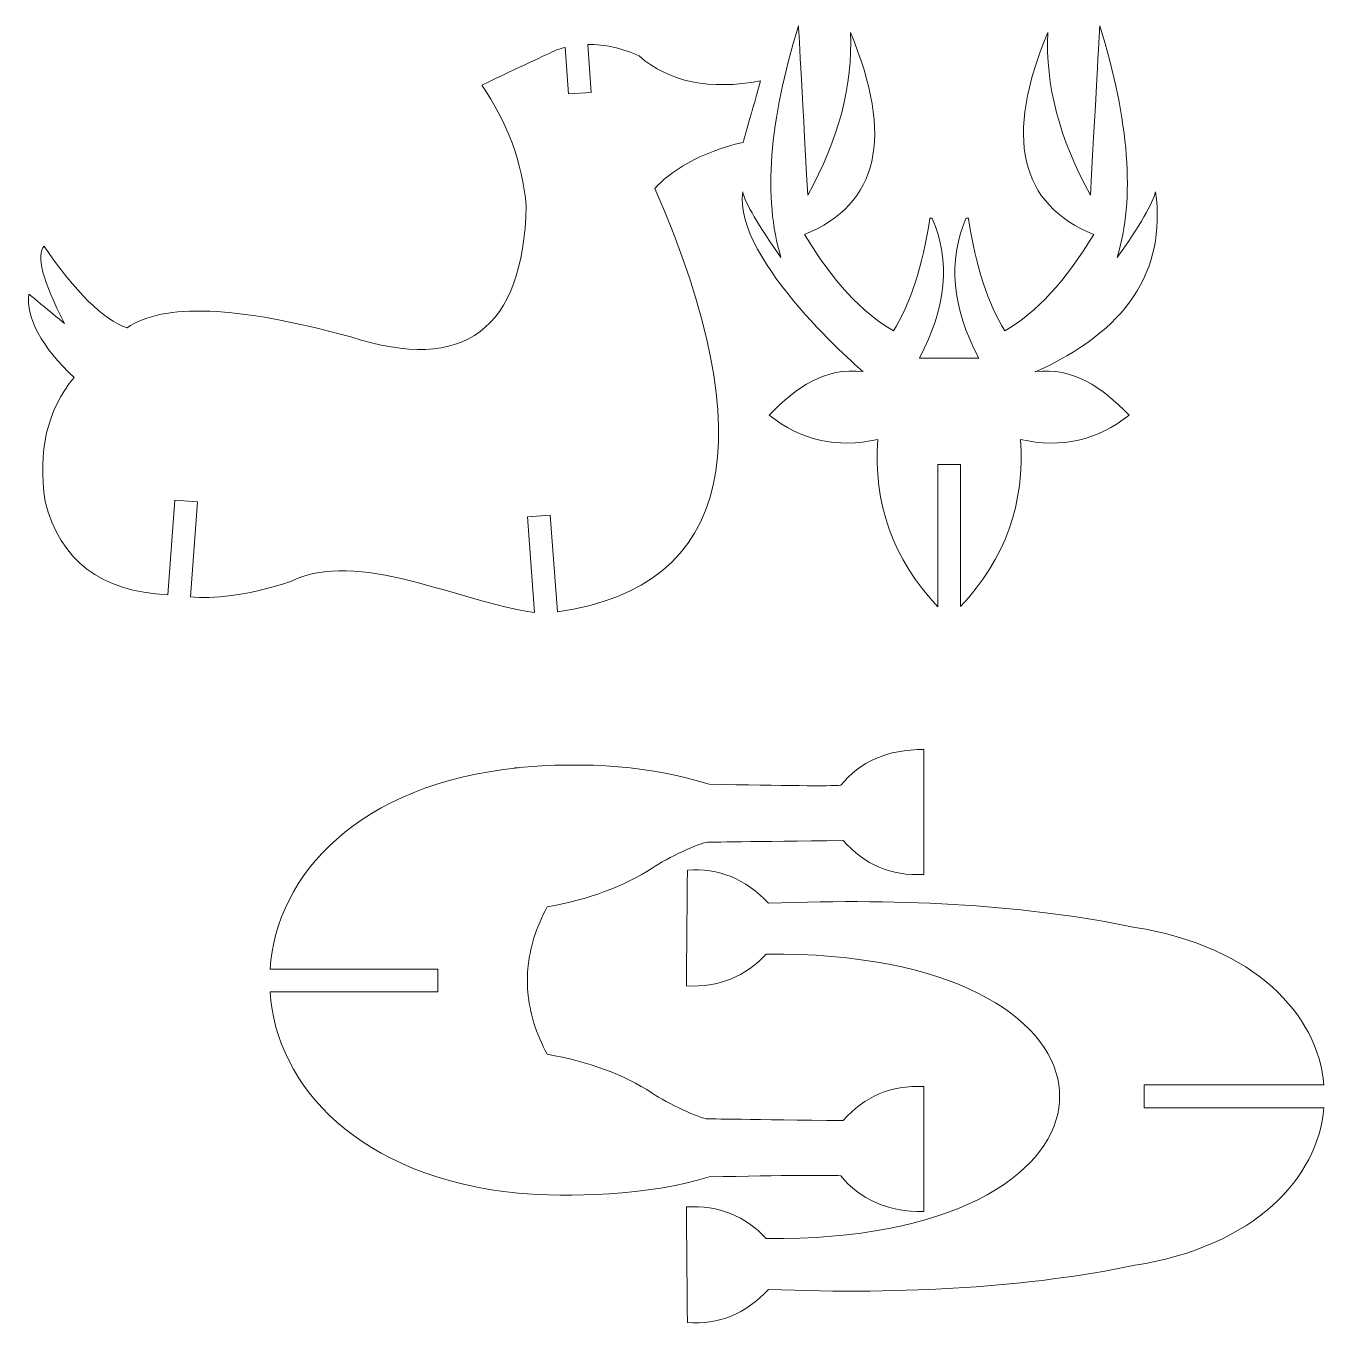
# Model space of a CAD drawing. Header units: centimetres. Extents: x 18 to 35.1, y -22.9 to -5.8.
import ezdxf

# ---------------------------------------------------------------- set-up
doc = ezdxf.new("R2010")
doc.units = ezdxf.units.CM
doc.header["$MEASUREMENT"] = 0
doc.layers.add('layer 1', color=7, linetype='Continuous')

msp = doc.modelspace()

# ---------------------------------------------------------------- linework, layer by layer
at = {"layer": 'layer 1', "color": 254, "lineweight": 9}
msp.add_open_spline([(29.782, -10.20908), (30.13657, -9.54012), (30.19256, -8.92848), (29.94997, -8.37418), (29.94997, -8.37418), (29.94563, -8.36428), (29.9192, -8.3635), (29.91755, -8.37418), (29.91755, -8.37418), (29.81976, -9.00589), (29.66009, -9.49814), (29.4385, -9.85095), (29.4385, -9.85095), (29.02397, -9.61331), (28.63376, -9.19069), (28.26787, -8.5831), (28.26787, -8.5831), (29.24657, -8.1866), (29.44827, -7.30054), (28.87298, -5.92492), (28.87298, -5.92492), (28.90662, -6.61256), (28.71933, -7.32573), (28.31109, -8.06444), (28.31109, -8.06444), (28.22944, -6.58046), (28.18862, -5.83848), (28.18862, -5.83848), (28.18862, -5.83848), (27.79946, -7.09097), (27.72262, -8.1067), (27.9581, -8.88567), (27.9581, -8.88567), (27.65788, -8.45992), (27.48979, -8.17177), (27.45384, -8.02122), (27.45384, -8.02122), (27.32864, -8.93146), (29.03982, -10.38777), (29.03862, -10.38764), (29.03862, -10.38764), (28.52748, -10.33163), (28.1709, -10.58737), (27.80318, -10.96035), (27.80318, -10.96035), (28.21636, -11.29302), (28.693, -11.39987), (29.23313, -11.28092), (29.23313, -11.28092), (29.1706, -12.12047), (29.43409, -12.8549), (30.02359, -13.48422), (30.02359, -13.48422), (30.02359, -13.48422), (30.02359, -11.61119), (30.02359, -11.61119), (30.02359, -11.61119), (30.02359, -11.61119), (30.32359, -11.61119), (30.32359, -11.61119), (30.32359, -11.61119), (30.32359, -11.61119), (30.32359, -13.48084), (30.32359, -13.48084), (30.32359, -13.48084), (30.91087, -12.85228), (31.1733, -12.11897), (31.11088, -11.28092), (31.11088, -11.28092), (31.65101, -11.39987), (32.12766, -11.29302), (32.54084, -10.96035), (32.54084, -10.96035), (32.17312, -10.58737), (31.81654, -10.33163), (31.30539, -10.38764), (31.30539, -10.38764), (31.3042, -10.38777), (31.30427, -10.39175), (31.30537, -10.39126), (31.30537, -10.39126), (32.50571, -9.85674), (33.03397, -9.06672), (32.89018, -8.02122), (32.89018, -8.02122), (32.85422, -8.17177), (32.68614, -8.45992), (32.38592, -8.88567), (32.38592, -8.88567), (32.62139, -8.1067), (32.54455, -7.09097), (32.15539, -5.83848), (32.15539, -5.83848), (32.15539, -5.83848), (32.11457, -6.58046), (32.03293, -8.06444), (32.03293, -8.06444), (31.62469, -7.32573), (31.43739, -6.61256), (31.47103, -5.92492), (31.47103, -5.92492), (30.89574, -7.30054), (31.09744, -8.1866), (32.07614, -8.5831), (32.07614, -8.5831), (31.71026, -9.19069), (31.32005, -9.61331), (30.90551, -9.85095), (30.90551, -9.85095), (30.68393, -9.49814), (30.52425, -9.00589), (30.42646, -8.37418), (30.42646, -8.37418), (30.42481, -8.3635), (30.39838, -8.36428), (30.39405, -8.37418), (30.39405, -8.37418), (30.15146, -8.92848), (30.20745, -9.54012), (30.56201, -10.20908), (30.56201, -10.20908), (30.56201, -10.20908), (29.782, -10.20908), (29.782, -10.20908)], degree=3, knots=[0, 0, 0, 0, 0.03125, 0.03125, 0.03125, 0.03125, 0.0625, 0.0625, 0.0625, 0.0625, 0.09375, 0.09375, 0.09375, 0.09375, 0.125, 0.125, 0.125, 0.125, 0.15625, 0.15625, 0.15625, 0.15625, 0.1875, 0.1875, 0.1875, 0.1875, 0.21875, 0.21875, 0.21875, 0.21875, 0.25, 0.25, 0.25, 0.25, 0.28125, 0.28125, 0.28125, 0.28125, 0.3125, 0.3125, 0.3125, 0.3125, 0.34375, 0.34375, 0.34375, 0.34375, 0.375, 0.375, 0.375, 0.375, 0.40625, 0.40625, 0.40625, 0.40625, 0.4375, 0.4375, 0.4375, 0.4375, 0.46875, 0.46875, 0.46875, 0.46875, 0.5, 0.5, 0.5, 0.5, 0.53125, 0.53125, 0.53125, 0.53125, 0.5625, 0.5625, 0.5625, 0.5625, 0.59375, 0.59375, 0.59375, 0.59375, 0.625, 0.625, 0.625, 0.625, 0.65625, 0.65625, 0.65625, 0.65625, 0.6875, 0.6875, 0.6875, 0.6875, 0.71875, 0.71875, 0.71875, 0.71875, 0.75, 0.75, 0.75, 0.75, 0.78125, 0.78125, 0.78125, 0.78125, 0.8125, 0.8125, 0.8125, 0.8125, 0.84375, 0.84375, 0.84375, 0.84375, 0.875, 0.875, 0.875, 0.875, 0.90625, 0.90625, 0.90625, 0.90625, 0.9375, 0.9375, 0.9375, 0.9375, 1, 1, 1, 1], dxfattribs=at)
at = {"layer": 'layer 1', "color": 7, "lineweight": 9}
for points, knots in [([(18.65115, -10.46539), (18.2239, -10.05893), (18.01715, -9.68714), (18.05495, -9.36703), (18.05495, -9.36703), (18.3672, -9.62476), (18.52333, -9.75363), (18.52333, -9.75363), (18.52333, -9.75363), (18.23551, -9.19251), (18.1463, -8.85299), (18.25569, -8.7351), (18.25569, -8.7351), (18.66802, -9.34093), (19.03231, -9.70026), (19.34856, -9.8131), (19.34856, -9.8131), (19.82128, -9.48102), (20.80264, -9.52067), (22.29263, -9.93206), (22.29263, -9.93206), (23.79217, -10.41294), (24.56287, -9.838), (24.60472, -8.20724), (24.60472, -8.20724), (24.55055, -7.63145), (24.35478, -7.10112), (24.0174, -6.61625), (24.0174, -6.61625), (24.52678, -6.37716), (24.85809, -6.22164), (25.01134, -6.1497), (25.01134, -6.1497), (25.04648, -6.13853), (25.08173, -6.12876), (25.11707, -6.1204), (25.11707, -6.1204), (25.11707, -6.1204), (25.16115, -6.73378), (25.16115, -6.73378), (25.16115, -6.73378), (25.16115, -6.73378), (25.46038, -6.71228), (25.46038, -6.71228), (25.46038, -6.71228), (25.46038, -6.71228), (25.41517, -6.08315), (25.41517, -6.08315), (25.41517, -6.08315), (25.63678, -6.07982), (25.86229, -6.12989), (26.09169, -6.23337), (26.09169, -6.23337), (26.48758, -6.57746), (27.02038, -6.6865), (27.69011, -6.56049), (27.69011, -6.56049), (27.53646, -7.10073), (27.45964, -7.37085), (27.45964, -7.37085), (27.45964, -7.37085), (26.89574, -7.49376), (26.47348, -7.77242), (26.29778, -7.97789), (26.29778, -7.97789), (27.73842, -11.27906), (27.33771, -13.22716), (25.01358, -13.54868), (25.01358, -13.54868), (25.01358, -13.54868), (24.91832, -12.27889), (24.91832, -12.27889), (24.91832, -12.27889), (24.91832, -12.27889), (24.61916, -12.30134), (24.61916, -12.30134), (24.61916, -12.30134), (24.61916, -12.30134), (24.71346, -13.55836), (24.71346, -13.55836), (24.71346, -13.55836), (23.71348, -13.42377), (22.38098, -12.70738), (21.50457, -13.1512), (21.50457, -13.1512), (20.90828, -13.34744), (20.47279, -13.37594), (20.18161, -13.35391), (20.18161, -13.35391), (20.18161, -13.35391), (20.2754, -12.1036), (20.2754, -12.1036), (20.2754, -12.1036), (20.2754, -12.1036), (19.97624, -12.08116), (19.97624, -12.08116), (19.97624, -12.08116), (19.97624, -12.08116), (19.88284, -13.32622), (19.88284, -13.32622), (19.88284, -13.32622), (19.00231, -13.28367), (18.46489, -12.87343), (18.27056, -12.0955), (18.27056, -12.0955), (18.16879, -11.43592), (18.2958, -10.89237), (18.65159, -10.46486), (18.65159, -10.46486), (18.65174, -10.46468), (18.65132, -10.46555), (18.65115, -10.46539)], [0, 0, 0, 0, 0.03448276, 0.03448276, 0.03448276, 0.03448276, 0.06896552, 0.06896552, 0.06896552, 0.06896552, 0.10344828, 0.10344828, 0.10344828, 0.10344828, 0.13793103, 0.13793103, 0.13793103, 0.13793103, 0.17241379, 0.17241379, 0.17241379, 0.17241379, 0.20689655, 0.20689655, 0.20689655, 0.20689655, 0.24137931, 0.24137931, 0.24137931, 0.24137931, 0.27586207, 0.27586207, 0.27586207, 0.27586207, 0.31034483, 0.31034483, 0.31034483, 0.31034483, 0.34482759, 0.34482759, 0.34482759, 0.34482759, 0.37931034, 0.37931034, 0.37931034, 0.37931034, 0.4137931, 0.4137931, 0.4137931, 0.4137931, 0.44827586, 0.44827586, 0.44827586, 0.44827586, 0.48275862, 0.48275862, 0.48275862, 0.48275862, 0.51724138, 0.51724138, 0.51724138, 0.51724138, 0.55172414, 0.55172414, 0.55172414, 0.55172414, 0.5862069, 0.5862069, 0.5862069, 0.5862069, 0.62068966, 0.62068966, 0.62068966, 0.62068966, 0.65517241, 0.65517241, 0.65517241, 0.65517241, 0.68965517, 0.68965517, 0.68965517, 0.68965517, 0.72413793, 0.72413793, 0.72413793, 0.72413793, 0.75862069, 0.75862069, 0.75862069, 0.75862069, 0.79310345, 0.79310345, 0.79310345, 0.79310345, 0.82758621, 0.82758621, 0.82758621, 0.82758621, 0.86206897, 0.86206897, 0.86206897, 0.86206897, 0.89655172, 0.89655172, 0.89655172, 0.89655172, 0.93103448, 0.93103448, 0.93103448, 0.93103448, 1, 1, 1, 1]), ([(21.23093, -18.25313), (21.23093, -18.25313), (23.44147, -18.25313), (23.44147, -18.25313), (23.44147, -18.25313), (23.44147, -18.25313), (23.44147, -18.55313), (23.44147, -18.55313), (23.44147, -18.55313), (23.44147, -18.55313), (21.23093, -18.55313), (21.23093, -18.55313), (21.23093, -18.55313), (21.31287, -19.79434), (22.40181, -20.99654), (24.4977, -21.20131), (24.4977, -21.20131), (25.13023, -21.26168), (26.22847, -21.23505), (27.01143, -20.98736), (27.01143, -20.98736), (28.01719, -20.96666), (28.59379, -20.9628), (28.74627, -20.97276), (28.74627, -20.97276), (28.99416, -21.28151), (29.36194, -21.44806), (29.83712, -21.44365), (29.83712, -21.44365), (29.83712, -21.44365), (29.83712, -19.79941), (29.83712, -19.79941), (29.83712, -19.79941), (29.83712, -19.79906), (29.83852, -19.79948), (29.83817, -19.79946), (29.83817, -19.79946), (29.40472, -19.777), (29.05898, -19.92627), (28.77578, -20.24714), (28.77578, -20.24714), (27.58719, -20.23165), (26.99285, -20.22391), (26.99285, -20.22391), (26.99285, -20.22391), (26.89675, -20.2229), (26.4626, -20.01822), (26.26199, -19.88406), (26.26199, -19.88406), (25.88805, -19.63957), (25.42728, -19.46939), (24.87955, -19.37364), (24.87955, -19.37364), (24.73291, -19.09998), (24.64808, -18.82648), (24.62505, -18.55313), (24.62505, -18.55313), (24.61666, -18.45348), (24.61666, -18.35278), (24.62505, -18.25313), (24.62505, -18.25313), (24.64808, -17.97978), (24.73291, -17.70628), (24.87955, -17.43262), (24.87955, -17.43262), (25.42728, -17.33687), (25.88805, -17.16669), (26.26199, -16.9222), (26.26199, -16.9222), (26.4626, -16.78804), (26.89675, -16.58336), (26.99285, -16.58235), (26.99285, -16.58235), (26.99285, -16.58235), (27.58719, -16.57461), (28.77578, -16.55912), (28.77578, -16.55912), (29.05898, -16.87999), (29.40472, -17.02926), (29.83817, -17.0068), (29.83817, -17.0068), (29.83852, -17.00678), (29.83712, -17.0072), (29.83712, -17.00685), (29.83712, -17.00685), (29.83712, -17.00685), (29.83712, -15.36261), (29.83712, -15.36261), (29.83712, -15.36261), (29.83712, -15.36226), (29.83852, -15.36262), (29.83817, -15.36262), (29.83817, -15.36262), (29.36248, -15.35795), (28.99435, -15.52452), (28.74627, -15.8335), (28.74627, -15.8335), (28.59379, -15.84346), (28.01719, -15.8396), (27.01143, -15.8189), (27.01143, -15.8189), (26.2686, -15.58391), (25.41514, -15.51255), (24.45104, -15.60481), (24.45104, -15.60481), (24.43556, -15.60629), (24.51319, -15.60347), (24.4977, -15.60495), (24.4977, -15.60495), (22.40181, -15.80972), (21.31287, -17.01192), (21.23093, -18.25313)], [0, 0, 0, 0, 0.03448276, 0.03448276, 0.03448276, 0.03448276, 0.06896552, 0.06896552, 0.06896552, 0.06896552, 0.10344828, 0.10344828, 0.10344828, 0.10344828, 0.13793103, 0.13793103, 0.13793103, 0.13793103, 0.17241379, 0.17241379, 0.17241379, 0.17241379, 0.20689655, 0.20689655, 0.20689655, 0.20689655, 0.24137931, 0.24137931, 0.24137931, 0.24137931, 0.27586207, 0.27586207, 0.27586207, 0.27586207, 0.31034483, 0.31034483, 0.31034483, 0.31034483, 0.34482759, 0.34482759, 0.34482759, 0.34482759, 0.37931034, 0.37931034, 0.37931034, 0.37931034, 0.4137931, 0.4137931, 0.4137931, 0.4137931, 0.44827586, 0.44827586, 0.44827586, 0.44827586, 0.48275862, 0.48275862, 0.48275862, 0.48275862, 0.51724138, 0.51724138, 0.51724138, 0.51724138, 0.55172414, 0.55172414, 0.55172414, 0.55172414, 0.5862069, 0.5862069, 0.5862069, 0.5862069, 0.62068966, 0.62068966, 0.62068966, 0.62068966, 0.65517241, 0.65517241, 0.65517241, 0.65517241, 0.68965517, 0.68965517, 0.68965517, 0.68965517, 0.72413793, 0.72413793, 0.72413793, 0.72413793, 0.75862069, 0.75862069, 0.75862069, 0.75862069, 0.79310345, 0.79310345, 0.79310345, 0.79310345, 0.82758621, 0.82758621, 0.82758621, 0.82758621, 0.86206897, 0.86206897, 0.86206897, 0.86206897, 0.89655172, 0.89655172, 0.89655172, 0.89655172, 0.93103448, 0.93103448, 0.93103448, 0.93103448, 1, 1, 1, 1]), ([(35.10766, -20.07745), (35.027, -21.00598), (34.19642, -21.90157), (32.61592, -22.15151), (32.61592, -22.15151), (31.23901, -22.43632), (29.63209, -22.54185), (27.79509, -22.46818), (27.79509, -22.46818), (27.492, -22.79209), (27.13577, -22.93725), (26.72627, -22.90367), (26.72627, -22.90367), (26.71743, -21.88911), (26.71304, -21.3818), (26.71304, -21.3818), (26.71304, -21.3818), (27.13903, -21.36185), (27.4894, -21.5011), (27.76431, -21.7996), (27.76431, -21.7996), (30.20389, -21.82299), (31.48805, -20.97325), (31.61678, -20.07745), (31.61678, -20.07745), (31.631, -19.97846), (31.631, -19.87643), (31.61678, -19.77745), (31.61678, -19.77745), (31.48804, -18.88164), (30.20388, -18.03191), (27.7643, -18.05529), (27.7643, -18.05529), (27.4894, -18.3538), (27.13902, -18.49304), (26.71304, -18.47309), (26.71304, -18.47309), (26.71304, -18.47309), (26.71743, -17.96578), (26.72627, -16.95123), (26.72627, -16.95123), (27.13577, -16.91765), (27.49199, -17.06281), (27.79509, -17.38672), (27.79509, -17.38672), (29.63209, -17.31304), (31.23901, -17.41857), (32.61591, -17.70338), (32.61591, -17.70338), (34.19641, -17.95332), (35.027, -18.84891), (35.10766, -19.77745), (35.10766, -19.77745), (35.10768, -19.77764), (35.10844, -19.77745), (35.10824, -19.77745), (35.10824, -19.77745), (35.10824, -19.77745), (32.73983, -19.77745), (32.73983, -19.77745), (32.73983, -19.77745), (32.73983, -19.77745), (32.73983, -20.07745), (32.73983, -20.07745), (32.73983, -20.07745), (32.73983, -20.07745), (35.10825, -20.07745), (35.10825, -20.07745), (35.10825, -20.07745), (35.10844, -20.07745), (35.10768, -20.07725), (35.10766, -20.07745)], [0, 0, 0, 0, 0.05263158, 0.05263158, 0.05263158, 0.05263158, 0.10526316, 0.10526316, 0.10526316, 0.10526316, 0.15789474, 0.15789474, 0.15789474, 0.15789474, 0.21052632, 0.21052632, 0.21052632, 0.21052632, 0.26315789, 0.26315789, 0.26315789, 0.26315789, 0.31578947, 0.31578947, 0.31578947, 0.31578947, 0.36842105, 0.36842105, 0.36842105, 0.36842105, 0.42105263, 0.42105263, 0.42105263, 0.42105263, 0.47368421, 0.47368421, 0.47368421, 0.47368421, 0.52631579, 0.52631579, 0.52631579, 0.52631579, 0.57894737, 0.57894737, 0.57894737, 0.57894737, 0.63157895, 0.63157895, 0.63157895, 0.63157895, 0.68421053, 0.68421053, 0.68421053, 0.68421053, 0.73684211, 0.73684211, 0.73684211, 0.73684211, 0.78947368, 0.78947368, 0.78947368, 0.78947368, 0.84210526, 0.84210526, 0.84210526, 0.84210526, 0.89473684, 0.89473684, 0.89473684, 0.89473684, 1, 1, 1, 1])]:
    msp.add_open_spline(points, degree=3, knots=knots, dxfattribs=at)

doc.saveas('drawing.dxf')
